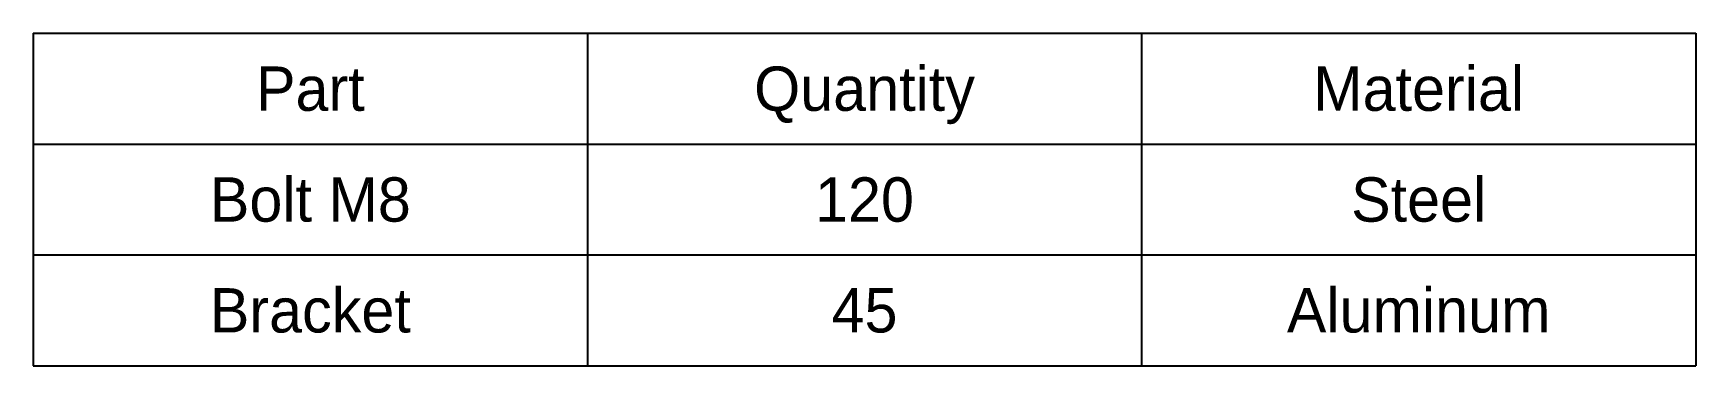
# Model space of a CAD drawing. Header units: metres. Extents: x 0 to 150, y -30 to 0.
import ezdxf
from ezdxf.enums import TextEntityAlignment as Align

# ---------------------------------------------------------------- set-up
doc = ezdxf.new("R2010")
doc.units = ezdxf.units.M

msp = doc.modelspace()

# ---------------------------------------------------------------- linework, layer by layer
for p, q in [((0, 0), (150, 0)), ((0, 0), (0, -30)), ((50, 0), (50, -30)), ((100, 0), (100, -30)), ((150, 0), (150, -30)), ((0, -10), (150, -10)), ((0, -20), (150, -20)), ((0, -30), (150, -30))]:
    msp.add_line(p, q)

# ---------------------------------------------------------------- texts
for s, p in [('Part', (25, -5)), ('Quantity', (75, -5)), ('Material', (125, -5)), ('Bolt M8', (25, -15)), ('120', (75, -15)), ('Steel', (125, -15)), ('Bracket', (25, -25)), ('45', (75, -25)), ('Aluminum', (125, -25))]:
    msp.add_text(s, height=4).set_placement(p, align=Align.MIDDLE_CENTER)

doc.saveas('drawing.dxf')
